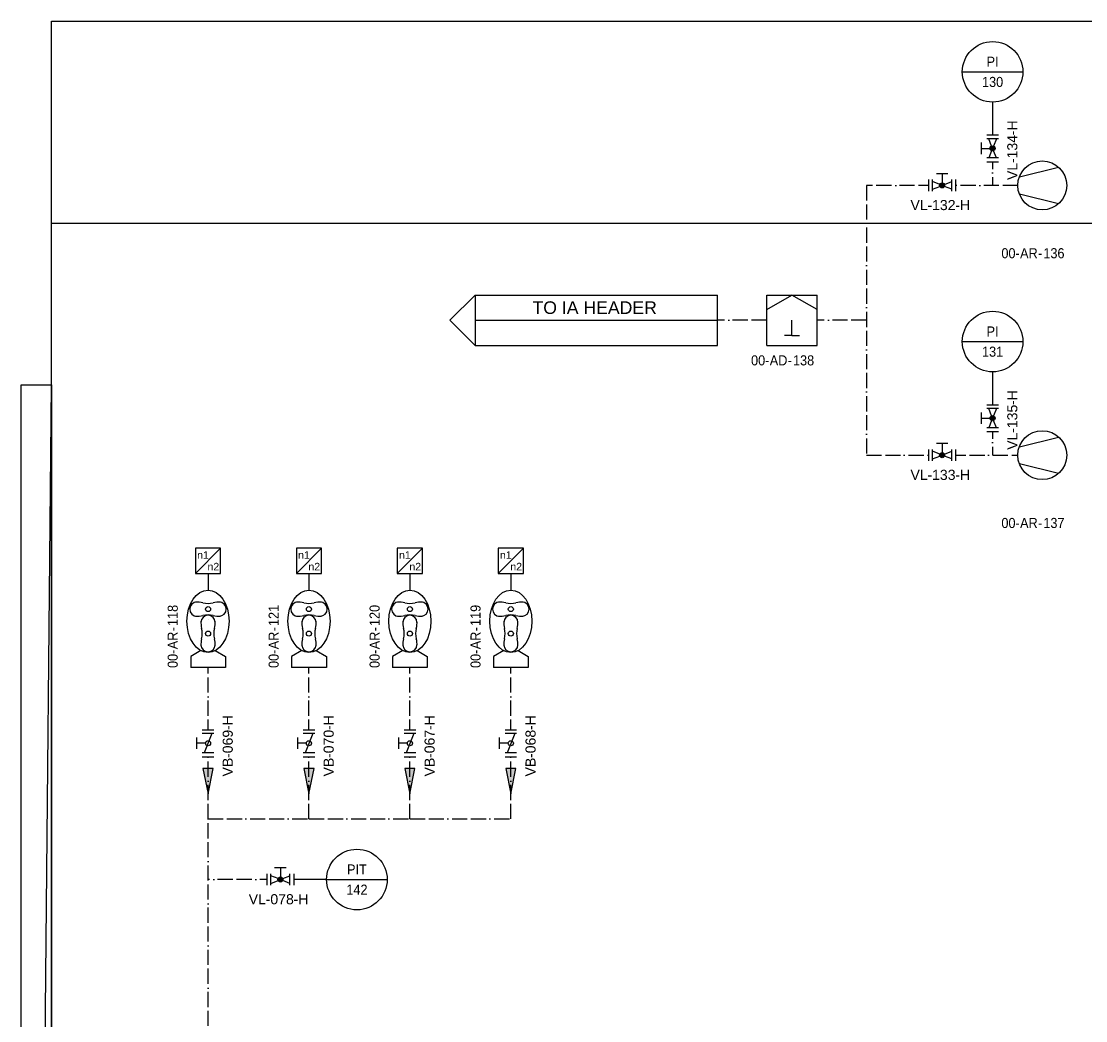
# Model space of a CAD drawing. Header units: millimetres. Extents: x 0 to 679, y 0 to 756.
# Drawn here: x 0 to 210.9, y 558 to 756 of the extents above; entities that cross this region are included whole.
import ezdxf
from ezdxf.enums import TextEntityAlignment as Align

# ---------------------------------------------------------------- set-up
doc = ezdxf.new("R2010")
doc.units = ezdxf.units.MM
doc.linetypes.add('ACAD_ISO11W100', pattern=[33, 12, -3, 12, -3, 0, -3])
doc.linetypes.add('RefPIDInstrumentAirUnits$0$ACAD_ISO11W100', pattern=[33, 12, -3, 12, -3, 0, -3])
doc.layers.get('DEFPOINTS').update_dxf_attribs({"color": 10})
for name, color, linetype in [('air', 80, 'ACAD_ISO11W100'), ('equipment', 5, 'Continuous'), ('instrumentation', 4, 'Continuous'), ('RefPIDInstrumentAirUnits$0$air', 80, 'RefPIDInstrumentAirUnits$0$ACAD_ISO11W100'), ('RefPIDInstrumentAirUnits$0$Text', 7, 'Continuous'), ('RefPIDInstrumentAirUnits$0$valve', 7, 'Continuous'), ('valve', 7, 'Continuous')]:
    doc.layers.add(name, color=color, linetype=linetype)
doc.styles.add('InstrumentAir_AirDryer$0$Organica', font='arial.ttf')
doc.styles.add('InstrumentAir_InstrumentAirCompressor$0$Organica', font='arial.ttf')
doc.styles.add('InstrumentAir_InstrumentAirCompressor_SB$0$Organica', font='arial.ttf')
doc.styles.add('Organica', font='arial.ttf')
doc.styles.add('PDBlowerVFDdrive_BlowerFCR_L$0$Organica', font='arial.ttf')
doc.styles.add('RefPIDInstrumentAirUnits$0$Organica', font='arial.ttf')

# ---------------------------------------------------------------- blocks, each defined once
blk = doc.blocks.new('*U3')
at = {"layer": 'DEFPOINTS'}
blk.add_line((0, -306), (6, 306), dxfattribs=at)
at = {"layer": 'DEFPOINTS', "flags": 128}
blk.add_lwpolyline([(0, 306), (6, 306), (6, -306), (0, -306)], close=True, dxfattribs=at)
blk = doc.blocks.new('*U56')
at = {"layer": 'DEFPOINTS', "flags": 128}
blk.add_lwpolyline([(0, 378), (450, 378), (450, -378), (0, -378)], close=True, dxfattribs=at)
blk = doc.blocks.new('*U51')
at = {"color": 4}
for q in [(-12.5, 17), (6, 17)]:
    blk.add_line((-6, 17), q, dxfattribs=at)
blk.add_circle((0, 17), 6, dxfattribs=at)
at = {"style": 'Organica', "width": 0.9}
for tag, flags, p in [('EQUIP_TYPE', 9, (31.18, 65.35)), ('AREA_CODE', 9, (31.18, 62.35)), ('NOTE', 9, (31.18, 59.35)), ('NOTE_CHINESE', 9, (31.18, 56.35)), ('MODEL', 9, (31.18, 53.35)), ('MANUFACTURE', 9, (31.18, 50.35)), ('SPECIFICATION', 9, (31.18, 47.35)), ('DI', 9, (31.18, 44.35)), ('DO', 9, (31.18, 41.35)), ('AI', 9, (31.18, 38.35)), ('AO', 9, (31.18, 35.35)), ('PB', 9, (31.18, 32.35)), ('PO', 9, (31.18, 29.35)), ('TAG_ID', 8, (0, 19)), ('TAG', 8, (0, 15))]:
    blk.add_attdef(tag, text='', height=2, dxfattribs=dict(at, flags=flags)).set_placement(p, align=Align.MIDDLE_CENTER)
blk = doc.blocks.new('*U9')
blk.add_line((1.14, 2.29), (-1.14, 2.29))
at = {"char_height": 2, "width": 5.3402, "style": 'Organica'}
for s, insert, attachment_point in [('-', (-1.98, -3.9), 6), ('-H', (2.6, -3.9), 4)]:
    blk.add_mtext(s, dxfattribs=dict(at, insert=insert, attachment_point=attachment_point))
at = {"style": 'Organica'}
for tag, flags, p in [('EQUIP_TYPE', 1, (-8.63, 62.54)), ('NOTE', 1, (-8.63, 59.54)), ('NOTE_CHINESE', 1, (-8.63, 56.54)), ('AREA_CODE', 1, (-8.63, 53.54)), ('DI', 1, (-8.63, 50.54)), ('DO', 1, (-8.63, 47.54)), ('AI', 1, (-8.63, 44.54)), ('AO', 1, (-8.63, 41.54)), ('PB', 1, (-8.63, 38.54)), ('PO', 1, (-8.63, 35.54)), ('SP_ACTUATED', 1, (-8.63, 32.54)), ('SIZE', 1, (-8.63, 23.54)), ('MATERIAL', 1, (-8.63, 19.54)), ('PRESSURE', 1, (-8.63, 15.54)), ('TAG', 8, (0.33, -3.9))]:
    blk.add_attdef(tag, text='', height=2, dxfattribs=dict(at, flags=flags)).set_placement(p, align=Align.MIDDLE_CENTER)
blk.add_attdef('TAG_ID', text='', height=2, dxfattribs=at).set_placement((-2.86, -3.9), align=Align.MIDDLE_RIGHT)
blk.add_wipeout([(-2.67, 1.14), (2.67, 1.14), (2.67, -1.14), (-2.67, -1.14)])
for p, q in [((0, 0.5), (0, 2.29)), ((-2.67, 1.14), (-2.67, -1.14)), ((-1.9, -1.14), (-1.9, 1.14)), ((1.9, -0.76), (-1.9, 0.76)), ((1.9, -1.14), (1.9, 1.14)), ((2.67, 1.14), (2.67, -1.14))]:
    blk.add_line(p, q)
blk.add_circle((0, 0), 0.5)
blk = doc.blocks.new('*U10')
blk.add_line((1.14, 2.29), (-1.14, 2.29))
at = {"char_height": 2, "width": 5.3402, "style": 'Organica'}
for s, insert, attachment_point in [('-', (-1.98, -3.9), 6), ('-H', (2.6, -3.9), 4)]:
    blk.add_mtext(s, dxfattribs=dict(at, insert=insert, attachment_point=attachment_point))
at = {"style": 'Organica'}
for tag, flags, p in [('EQUIP_TYPE', 1, (-8.63, 62.54)), ('NOTE', 1, (-8.63, 59.54)), ('NOTE_CHINESE', 1, (-8.63, 56.54)), ('AREA_CODE', 1, (-8.63, 53.54)), ('DI', 1, (-8.63, 50.54)), ('DO', 1, (-8.63, 47.54)), ('AI', 1, (-8.63, 44.54)), ('AO', 1, (-8.63, 41.54)), ('PB', 1, (-8.63, 38.54)), ('PO', 1, (-8.63, 35.54)), ('SP_ACTUATED', 1, (-8.63, 32.54)), ('SIZE', 1, (-8.63, 23.54)), ('MATERIAL', 1, (-8.63, 19.54)), ('PRESSURE', 1, (-8.63, 15.54)), ('TAG', 8, (0.33, -3.9))]:
    blk.add_attdef(tag, text='', height=2, dxfattribs=dict(at, flags=flags)).set_placement(p, align=Align.MIDDLE_CENTER)
blk.add_attdef('TAG_ID', text='', height=2, dxfattribs=at).set_placement((-2.86, -3.9), align=Align.MIDDLE_RIGHT)
blk.add_wipeout([(-2.67, 1.14), (2.67, 1.14), (2.67, -1.14), (-2.67, -1.14)])
blk.add_hatch(color=256).paths.add_polyline_path([(-0.5, 0, 1), (0.5, 0, 1)])
for p, q in [((0, 2.29), (0, 0)), ((-2.67, 1.14), (-2.67, -1.14)), ((-1.9, -1.14), (-1.9, 1.14)), ((-0.46, 0.19), (-1.9, 0.76)), ((0.46, 0.19), (1.9, 0.76)), ((1.9, -1.14), (1.9, 1.14)), ((2.67, 1.14), (2.67, -1.14)), ((-1.9, -0.76), (-0.46, -0.19)), ((1.9, -0.76), (0.46, -0.19))]:
    blk.add_line(p, q)
blk.add_circle((0, 0), 0.5)
blk = doc.blocks.new('*U37')
at = {"color": 4}
for p, q in [((-6, 17), (6, 17)), ((0, 11), (0, 4.5))]:
    blk.add_line(p, q, dxfattribs=at)
blk.add_circle((0, 17), 6, dxfattribs=at)
at = {"style": 'RefPIDInstrumentAirUnits$0$Organica', "width": 0.9}
for tag, flags, p in [('SP_FLUID', 9, (31.18, 71.35)), ('SP_FLOW', 9, (31.18, 68.35)), ('EQUIP_TYPE', 9, (31.18, 65.35)), ('AREA_CODE', 9, (31.18, 62.35)), ('NOTE', 9, (31.18, 59.35)), ('NOTE_CHINESE', 9, (31.18, 56.35)), ('MODEL', 9, (31.18, 53.35)), ('MANUFACTURE', 9, (31.18, 50.35)), ('SPECIFICATION', 9, (31.18, 47.35)), ('DI', 9, (31.18, 44.35)), ('DO', 9, (31.18, 41.35)), ('AI', 9, (31.18, 38.35)), ('AO', 9, (31.18, 35.35)), ('PB', 9, (31.18, 32.35)), ('PO', 9, (31.18, 29.35)), ('TAG_ID', 8, (0, 19)), ('TAG', 8, (0, 15))]:
    blk.add_attdef(tag, text='', height=2, dxfattribs=dict(at, flags=flags)).set_placement(p, align=Align.MIDDLE_CENTER)
blk = doc.blocks.new('*U39')
blk.add_line((1.14, 2.29), (-1.14, 2.29))
at = {"char_height": 2, "width": 5.3402, "style": 'RefPIDInstrumentAirUnits$0$Organica'}
for s, insert, attachment_point in [('-', (-1.98, -3.9), 6), ('-H', (2.6, -3.9), 4)]:
    blk.add_mtext(s, dxfattribs=dict(at, insert=insert, attachment_point=attachment_point))
at = {"style": 'RefPIDInstrumentAirUnits$0$Organica'}
for tag, flags, p in [('EQUIP_TYPE', 1, (-8.63, 62.54)), ('NOTE', 1, (-8.63, 59.54)), ('NOTE_CHINESE', 1, (-8.63, 56.54)), ('AREA_CODE', 1, (-8.63, 53.54)), ('DI', 1, (-8.63, 50.54)), ('DO', 1, (-8.63, 47.54)), ('AI', 1, (-8.63, 44.54)), ('AO', 1, (-8.63, 41.54)), ('PB', 1, (-8.63, 38.54)), ('PO', 1, (-8.63, 35.54)), ('SP_ACTUATED', 1, (-8.63, 32.54)), ('SIZE', 1, (-8.63, 23.54)), ('MATERIAL', 1, (-8.63, 19.54)), ('PRESSURE', 1, (-8.63, 15.54)), ('TAG', 8, (0.33, -3.9))]:
    blk.add_attdef(tag, text='', height=2, dxfattribs=dict(at, flags=flags)).set_placement(p, align=Align.MIDDLE_CENTER)
blk.add_attdef('TAG_ID', text='', height=2, dxfattribs=at).set_placement((-2.86, -3.9), align=Align.MIDDLE_RIGHT)
blk.add_wipeout([(-2.67, 1.14), (2.67, 1.14), (2.67, -1.14), (-2.67, -1.14)]).dxf.layer = 'RefPIDInstrumentAirUnits$0$valve'
blk.add_hatch(color=256).paths.add_polyline_path([(-0.5, 0, 1), (0.5, 0, 1)])
for p, q in [((0, 2.29), (0, 0)), ((-2.67, 1.14), (-2.67, -1.14)), ((-1.9, -1.14), (-1.9, 1.14)), ((-0.46, 0.19), (-1.9, 0.76)), ((0.46, 0.19), (1.9, 0.76)), ((1.9, -1.14), (1.9, 1.14)), ((2.67, 1.14), (2.67, -1.14)), ((-1.9, -0.76), (-0.46, -0.19)), ((1.9, -0.76), (0.46, -0.19))]:
    blk.add_line(p, q)
blk.add_circle((0, 0), 0.5)
blk = doc.blocks.new('RefPIDInstrumentAirUnits$0$instrumentairheaderarrow')
at = {"lineweight": 25, "ltscale": 0.25}
for p, q in [((5, 5), (0, 0)), ((5, 5), (53, 5)), ((5, 5), (5, -5)), ((53, -5), (53, 5)), ((5, -5), (0, 0)), ((5, 0), (53, 0)), ((5, -5), (53, -5))]:
    blk.add_line(p, q, dxfattribs=at)
at = {"layer": 'RefPIDInstrumentAirUnits$0$Text', "style": 'RefPIDInstrumentAirUnits$0$Organica'}
blk.add_attdef('NAME1_001', (18.06, 1.27), '', height=2.5, dxfattribs=at)
blk = doc.blocks.new('*U24')
for p, q in [((2.5, 23.64), (-2.5, 23.64)), ((-2.5, 23.64), (-2.5, 18.64)), ((-2.5, 18.64), (2.5, 23.64)), ((2.5, 18.64), (2.5, 23.64)), ((-2.5, 18.64), (2.5, 18.64)), ((0, 18.64), (0, 15.33)), ((0, 9.49), (0, 9.49)), ((-1.42, 3.35), (-3.44, 2.15)), ((-3.44, 2.15), (-3.44, 0)), ((1.42, 3.35), (3.44, 2.15)), ((3.44, 2.15), (3.44, 0)), ((3.44, 0), (-3.44, 0))]:
    blk.add_line(p, q)
for points in [[(-2.22, 12.96, 1), (-2.22, 10.15)], [(-1.4, 4.5, 1), (1.4, 4.5)]]:
    blk.add_lwpolyline(points, format="xyb")
for centre in [(0, 11.56), (0, 6.72)]:
    blk.add_circle(centre, 0.5)
for centre, radius, start, end in [((-2.12, 8.6), 4.36, 75.2809, 94.4863), ((0, 16.69), 4, 255.2809, 284.7191), ((2.12, 8.6), 4.36, 85.5137, 104.7191), ((2.22, 11.56), 1.4, 270, 90), ((-2.12, 14.51), 4.36, 265.5137, 284.7191), ((2.95, 8.84), 4.36, 175.5137, 194.7191), ((0, 8.94), 1.4, 0, 180), ((0, 6.43), 4, 75.2809, 104.7191), ((2.12, 14.51), 4.36, 255.2809, 274.4863), ((-2.95, 8.84), 4.36, 345.2809, 4.4863), ((-5.13, 6.72), 4, 345.2809, 14.7191), ((5.13, 6.72), 4, 165.2809, 194.7191), ((2.95, 4.6), 4.36, 165.2809, 184.4863), ((-2.95, 4.6), 4.36, 355.5137, 14.7191)]:
    blk.add_arc(centre, radius, start, end)
blk.add_ellipse((0, 9.16), major_axis=(0, -6.18), ratio=0.674562)
at = {"style": 'PDBlowerVFDdrive_BlowerFCR_L$0$Organica'}
for s, p in [('n1', (-2.16, 21.53)), ('n2', (-0.11, 19.23))]:
    blk.add_text(s, height=1.5, dxfattribs=at).set_placement(p)
at = {"char_height": 2, "width": 5.3402, "attachment_point": 6, "rotation": 90, "line_spacing_factor": 0.9, "style": 'PDBlowerVFDdrive_BlowerFCR_L$0$Organica'}
for insert in [(-7, 8), (-7, 3.5)]:
    blk.add_mtext('{\\W0.9;-}', dxfattribs=dict(at, insert=insert))
at = {"style": 'PDBlowerVFDdrive_BlowerFCR_L$0$Organica', "flags": 1}
for tag, p in [('BLOWER_TYPE', (20.86, 108.5)), ('NOTE', (20.86, 105.5)), ('NOTE_CHINESE', (20.86, 102.5)), ('MATERIAL_GEAR', (20.86, 99.39)), ('MATERIAL_HOUSING', (20.86, 96.39)), ('MATERIAL_SHAFT', (20.86, 93.39)), ('MATERIAL_ROTOR', (20.86, 90.39)), ('INSTALLED_POWER', (20.86, 87.39)), ('CONSUMED_POWER', (20.86, 84.19)), ('MODEL', (20.86, 81.08)), ('MANUFACTURE', (20.86, 77.97)), ('UNIT_CAPACITY', (20.78, 74.8)), ('SP_CAPACITY', (20.78, 71.8)), ('FC-MAN', (0.14, 69.9)), ('UNIT_PRESSURE', (20.78, 68.7)), ('FC-MOD', (0.14, 66.8)), ('SP_PRESSURE', (20.78, 65.7)), ('STB_DTY', (21.54, 62.34)), ('RUNNINGHOURS', (21.54, 59.34)), ('DI', (21.54, 56.34)), ('DO', (21.54, 53.34)), ('AI', (21.54, 50.34)), ('AO', (21.54, 47.34)), ('PB', (21.54, 44.34)), ('PO', (21.54, 41.34)), ('PROCESSUNITAREA', (21.54, 38.77))]:
    blk.add_attdef(tag, text='', height=2, dxfattribs=at).set_placement(p, align=Align.MIDDLE_CENTER)
at = {"style": 'PDBlowerVFDdrive_BlowerFCR_L$0$Organica', "width": 0.9, "flags": 8}
blk.add_attdef('TAG', text='', height=2, rotation=90, dxfattribs=at).set_placement((-7, 10.31), align=Align.MIDDLE_CENTER)
at = {"style": 'PDBlowerVFDdrive_BlowerFCR_L$0$Organica', "width": 0.9}
for tag, p in [('TAG_ID', (-7, 7.1)), ('AREA_CODE', (-7, 2.7))]:
    blk.add_attdef(tag, text='', height=2, rotation=90, dxfattribs=at).set_placement(p, align=Align.MIDDLE_RIGHT)
blk = doc.blocks.new('*U66')
for p, q in [((2.5, 23.64), (-2.5, 23.64)), ((-2.5, 23.64), (-2.5, 18.64)), ((-2.5, 18.64), (2.5, 23.64)), ((2.5, 18.64), (2.5, 23.64)), ((-2.5, 18.64), (2.5, 18.64)), ((0, 18.64), (0, 15.33)), ((0, 9.49), (0, 9.49)), ((-1.42, 3.35), (-3.44, 2.15)), ((-3.44, 2.15), (-3.44, 0)), ((1.42, 3.35), (3.44, 2.15)), ((3.44, 2.15), (3.44, 0)), ((3.44, 0), (-3.44, 0))]:
    blk.add_line(p, q)
for points in [[(-2.22, 12.96, 1), (-2.22, 10.15)], [(-1.4, 4.5, 1), (1.4, 4.5)]]:
    blk.add_lwpolyline(points, format="xyb")
for centre in [(0, 11.56), (0, 6.72)]:
    blk.add_circle(centre, 0.5)
for centre, radius, start, end in [((-2.12, 8.6), 4.36, 75.2809, 94.4863), ((0, 16.69), 4, 255.2809, 284.7191), ((2.12, 8.6), 4.36, 85.5137, 104.7191), ((2.22, 11.56), 1.4, 270, 90), ((-2.12, 14.51), 4.36, 265.5137, 284.7191), ((2.95, 8.84), 4.36, 175.5137, 194.7191), ((0, 8.94), 1.4, 0, 180), ((0, 6.43), 4, 75.2809, 104.7191), ((2.12, 14.51), 4.36, 255.2809, 274.4863), ((-2.95, 8.84), 4.36, 345.2809, 4.4863), ((-5.13, 6.72), 4, 345.2809, 14.7191), ((5.13, 6.72), 4, 165.2809, 194.7191), ((2.95, 4.6), 4.36, 165.2809, 184.4863), ((-2.95, 4.6), 4.36, 355.5137, 14.7191)]:
    blk.add_arc(centre, radius, start, end)
blk.add_ellipse((0, 9.16), major_axis=(0, -6.18), ratio=0.674562)
at = {"style": 'PDBlowerVFDdrive_BlowerFCR_L$0$Organica'}
for s, p in [('n1', (-2.16, 21.53)), ('n2', (-0.11, 19.23))]:
    blk.add_text(s, height=1.5, dxfattribs=at).set_placement(p)
at = {"char_height": 2, "width": 5.3402, "attachment_point": 6, "rotation": 90, "line_spacing_factor": 0.9, "style": 'PDBlowerVFDdrive_BlowerFCR_L$0$Organica'}
for insert in [(-7, 8), (-7, 3.5)]:
    blk.add_mtext('{\\W0.9;-}', dxfattribs=dict(at, insert=insert))
at = {"style": 'PDBlowerVFDdrive_BlowerFCR_L$0$Organica', "flags": 1}
for tag, p in [('BLOWER_TYPE', (20.86, 108.5)), ('NOTE', (20.86, 105.5)), ('NOTE_CHINESE', (20.86, 102.5)), ('MATERIAL_GEAR', (20.86, 99.39)), ('MATERIAL_HOUSING', (20.86, 96.39)), ('MATERIAL_SHAFT', (20.86, 93.39)), ('MATERIAL_ROTOR', (20.86, 90.39)), ('INSTALLED_POWER', (20.86, 87.39)), ('CONSUMED_POWER', (20.86, 84.19)), ('MODEL', (20.86, 81.08)), ('MANUFACTURE', (20.86, 77.97)), ('UNIT_CAPACITY', (20.78, 74.8)), ('SP_CAPACITY', (20.78, 71.8)), ('FC-MAN', (0.14, 69.9)), ('UNIT_PRESSURE', (20.78, 68.7)), ('FC-MOD', (0.14, 66.8)), ('SP_PRESSURE', (20.78, 65.7)), ('STB_DTY', (21.54, 62.34)), ('RUNNINGHOURS', (21.54, 59.34)), ('DI', (21.54, 56.34)), ('DO', (21.54, 53.34)), ('AI', (21.54, 50.34)), ('AO', (21.54, 47.34)), ('PB', (21.54, 44.34)), ('PO', (21.54, 41.34)), ('PROCESSUNITAREA', (21.54, 38.77))]:
    blk.add_attdef(tag, text='', height=2, dxfattribs=at).set_placement(p, align=Align.MIDDLE_CENTER)
at = {"style": 'PDBlowerVFDdrive_BlowerFCR_L$0$Organica', "width": 0.9, "flags": 8}
blk.add_attdef('TAG', text='', height=2, rotation=90, dxfattribs=at).set_placement((-7, 10.31), align=Align.MIDDLE_CENTER)
at = {"style": 'PDBlowerVFDdrive_BlowerFCR_L$0$Organica', "width": 0.9}
for tag, p in [('TAG_ID', (-7, 7.1)), ('AREA_CODE', (-7, 2.7))]:
    blk.add_attdef(tag, text='', height=2, rotation=90, dxfattribs=at).set_placement(p, align=Align.MIDDLE_RIGHT)
blk = doc.blocks.new('*U42')
for p, q in [((-4.54, 12.16), (3.25, 14.08)), ((-4.54, 8.82), (3.25, 6.91))]:
    blk.add_line(p, q)
blk.add_circle((0, 10.49), 4.84)
at = {"char_height": 2, "width": 5.3402, "attachment_point": 6, "line_spacing_factor": 0.9, "style": 'InstrumentAir_InstrumentAirCompressor$0$Organica'}
for insert in [(-4.5, -2.94), (0, -2.94)]:
    blk.add_mtext('{\\W0.9;-}', dxfattribs=dict(at, insert=insert))
at = {"style": 'InstrumentAir_InstrumentAirCompressor$0$Organica', "flags": 1}
for tag, p in [('BLOWER_TYPE', (20.86, 108.5)), ('NOTE', (20.86, 105.5)), ('NOTE_CHINESE', (20.86, 102.5)), ('MATERIAL_GEAR', (20.86, 99.39)), ('MATERIAL_HOUSING', (20.86, 96.39)), ('MATERIAL_SHAFT', (20.86, 93.39)), ('MATERIAL_ROTOR', (20.86, 90.39)), ('INSTALLED_POWER', (20.86, 87.39)), ('CONSUMED_POWER', (20.86, 84.19)), ('MODEL', (20.86, 81.08)), ('MANUFACTURE', (20.86, 77.97)), ('UNIT_CAPACITY', (20.78, 74.8)), ('SP_CAPACITY', (20.78, 71.8)), ('UNIT_PRESSURE', (20.78, 68.7)), ('SP_PRESSURE', (20.78, 65.7)), ('STB_DTY', (21.54, 62.34)), ('RUNNINGHOURS', (21.54, 59.34)), ('DI', (21.54, 56.34)), ('DO', (21.54, 53.34)), ('PO', (21.54, 41.34)), ('PROCESSUNITAREA', (21.54, 38.77))]:
    blk.add_attdef(tag, text='', height=2, dxfattribs=at).set_placement(p, align=Align.MIDDLE_CENTER)
at = {"style": 'InstrumentAir_InstrumentAirCompressor$0$Organica', "width": 0.9}
for tag, p in [('AREA_CODE', (-5.3, -2.94)), ('TAG_ID', (-0.9, -2.94))]:
    blk.add_attdef(tag, text='', height=2, dxfattribs=at).set_placement(p, align=Align.MIDDLE_RIGHT)
at = {"style": 'InstrumentAir_InstrumentAirCompressor$0$Organica', "width": 0.9, "flags": 8}
blk.add_attdef('TAG', text='', height=2, dxfattribs=at).set_placement((2.31, -2.94), align=Align.MIDDLE_CENTER)
blk = doc.blocks.new('*U44')
for p, q in [((-4.54, 12.16), (3.25, 14.08)), ((-4.54, 8.82), (3.25, 6.91))]:
    blk.add_line(p, q)
blk.add_circle((0, 10.49), 4.84)
at = {"char_height": 2, "width": 5.3402, "attachment_point": 6, "line_spacing_factor": 0.9, "style": 'InstrumentAir_InstrumentAirCompressor_SB$0$Organica'}
for insert in [(-4.5, -2.94), (0, -2.94)]:
    blk.add_mtext('{\\W0.9;-}', dxfattribs=dict(at, insert=insert))
at = {"style": 'InstrumentAir_InstrumentAirCompressor_SB$0$Organica', "flags": 1}
for tag, p in [('BLOWER_TYPE', (20.86, 108.5)), ('NOTE', (20.86, 105.5)), ('NOTE_CHINESE', (20.86, 102.5)), ('MATERIAL_GEAR', (20.86, 99.39)), ('MATERIAL_HOUSING', (20.86, 96.39)), ('MATERIAL_SHAFT', (20.86, 93.39)), ('MATERIAL_ROTOR', (20.86, 90.39)), ('INSTALLED_POWER', (20.86, 87.39)), ('CONSUMED_POWER', (20.86, 84.19)), ('MODEL', (20.86, 81.08)), ('MANUFACTURE', (20.86, 77.97)), ('UNIT_CAPACITY', (20.78, 74.8)), ('SP_CAPACITY', (20.78, 71.8)), ('UNIT_PRESSURE', (20.78, 68.7)), ('SP_PRESSURE', (20.78, 65.7)), ('STB_DTY', (21.54, 62.34)), ('RUNNINGHOURS', (21.54, 59.34)), ('DI', (21.54, 56.34)), ('DO', (21.54, 53.34)), ('PO', (21.54, 41.34)), ('PROCESSUNITAREA', (21.54, 38.77))]:
    blk.add_attdef(tag, text='', height=2, dxfattribs=at).set_placement(p, align=Align.MIDDLE_CENTER)
at = {"style": 'InstrumentAir_InstrumentAirCompressor_SB$0$Organica', "width": 0.9}
for tag, p in [('AREA_CODE', (-5.3, -2.94)), ('TAG_ID', (-0.9, -2.94))]:
    blk.add_attdef(tag, text='', height=2, dxfattribs=at).set_placement(p, align=Align.MIDDLE_RIGHT)
at = {"style": 'InstrumentAir_InstrumentAirCompressor_SB$0$Organica', "width": 0.9, "flags": 8}
blk.add_attdef('TAG', text='', height=2, dxfattribs=at).set_placement((2.31, -2.94), align=Align.MIDDLE_CENTER)
blk = doc.blocks.new('*U46')
for p, q in [((-5, 0), (-5, 10)), ((-5, 10), (5, 10)), ((-5, 7.13), (0, 10)), ((5, 7.13), (0, 10)), ((5, 0), (5, 10)), ((0, 2), (0, 5)), ((-5, 0), (5, 0)), ((0, 2), (-1.5, 2)), ((0, 2), (1.5, 2))]:
    blk.add_line(p, q)
at = {"char_height": 2, "width": 5.3402, "attachment_point": 6, "line_spacing_factor": 0.9, "style": 'InstrumentAir_AirDryer$0$Organica'}
for insert in [(-4.5, -2.94), (0, -2.94)]:
    blk.add_mtext('{\\W0.9;-}', dxfattribs=dict(at, insert=insert))
at = {"style": 'InstrumentAir_AirDryer$0$Organica', "flags": 1}
for tag, p in [('BLOWER_TYPE', (20.86, 108.5)), ('NOTE', (20.86, 105.5)), ('NOTE_CHINESE', (20.86, 102.5)), ('MATERIAL_GEAR', (20.86, 99.39)), ('MATERIAL_HOUSING', (20.86, 96.39)), ('MATERIAL_SHAFT', (20.86, 93.39)), ('MATERIAL_ROTOR', (20.86, 90.39)), ('INSTALLED_POWER', (20.86, 87.39)), ('CONSUMED_POWER', (20.86, 84.19)), ('MODEL', (20.86, 81.08)), ('MANUFACTURE', (20.86, 77.97)), ('UNIT_CAPACITY', (20.78, 74.8)), ('SP_CAPACITY', (20.78, 71.8)), ('UNIT_PRESSURE', (20.78, 68.7)), ('SP_PRESSURE', (20.78, 65.7)), ('STB_DTY', (21.54, 62.34)), ('RUNNINGHOURS', (21.54, 59.34)), ('DI', (21.54, 56.34)), ('DO', (21.54, 53.34)), ('PO', (21.54, 41.34)), ('PROCESSUNITAREA', (21.54, 38.77))]:
    blk.add_attdef(tag, text='', height=2, dxfattribs=at).set_placement(p, align=Align.MIDDLE_CENTER)
at = {"style": 'InstrumentAir_AirDryer$0$Organica', "width": 0.9}
for tag, p in [('AREA_CODE', (-5.3, -2.94)), ('TAG_ID', (-0.9, -2.94))]:
    blk.add_attdef(tag, text='', height=2, dxfattribs=at).set_placement(p, align=Align.MIDDLE_RIGHT)
at = {"style": 'InstrumentAir_AirDryer$0$Organica', "width": 0.9, "flags": 8}
blk.add_attdef('TAG', text='', height=2, dxfattribs=at).set_placement((2.31, -2.94), align=Align.MIDDLE_CENTER)

msp = doc.modelspace()

# ---------------------------------------------------------------- linework, layer by layer
for points in [[(36, 608), (37, 603)], [(38, 608), (36, 608)], [(37, 603), (38, 608)], [(56, 608), (57, 603)], [(58, 608), (56, 608)], [(57, 603), (58, 608)], [(76, 608), (77, 603)], [(78, 608), (76, 608)], [(77, 603), (78, 608)], [(96, 608), (97, 603)], [(98, 608), (96, 608)], [(97, 603), (98, 608)]]:
    msp.add_lwpolyline(points)
at = {"layer": 'air', "lineweight": 25, "ltscale": 0.25}
for p, q in [((37, 598), (37, 628)), ((57, 598), (57, 628)), ((77, 598), (77, 628)), ((97, 598), (97, 628))]:
    msp.add_line(p, q, dxfattribs=at)
at = {"layer": 'air', "lineweight": 25, "ltscale": 0.25, "flags": 128}
for points in [[(37, 598), (57, 598)], [(37, 557), (37, 598)], [(57, 598), (77, 598)], [(77, 598), (97, 598)], [(54, 586), (37, 586)]]:
    msp.add_lwpolyline(points, dxfattribs=at)
at = {"layer": 'DEFPOINTS', "flags": 128}
msp.add_lwpolyline([(6, 716), (456, 716), (456, 40), (6, 40)], dxfattribs=at)
at = {"layer": 'RefPIDInstrumentAirUnits$0$air', "ltscale": 0.25}
for p, q in [((197.45, 723.49), (167.45, 723.49)), ((167.45, 723.49), (167.45, 670.06)), ((147.69, 696.78), (137.93, 696.78)), ((167.45, 696.78), (157.69, 696.78)), ((167.45, 670.06), (197.45, 670.06))]:
    msp.add_line(p, q, dxfattribs=at)
at = {"layer": 'RefPIDInstrumentAirUnits$0$air', "ltscale": 0.25, "flags": 128}
for points in [[(192.45, 733.49), (192.45, 723.49)], [(192.45, 680.06), (192.45, 670.06)]]:
    msp.add_lwpolyline(points, dxfattribs=at)

# ---------------------------------------------------------------- block references
ref = msp.add_blockref('RefPIDInstrumentAirUnits$0$instrumentairheaderarrow', (84.93, 696.78))
ref.add_attrib('NAME1', 'TO IA HEADER', dxfattribs={"layer": 'RefPIDInstrumentAirUnits$0$Text', "height": 2.5, "style": 'RefPIDInstrumentAirUnits$0$Organica'}).set_placement((125.93, 699.28), align=Align.MIDDLE_RIGHT)
at = {"layer": 'DEFPOINTS'}
for name, p in [('*U56', (6, 378)), ('*U3', (0, 378))]:
    msp.add_blockref(name, p, dxfattribs=at)
at = {"layer": 'equipment'}
ref = msp.add_blockref('*U46', (152.69, 691.78), dxfattribs=at)
ref.add_attrib('TAG', '138', dxfattribs={"layer": '0', "height": 2, "style": 'InstrumentAir_AirDryer$0$Organica', "width": 0.9}).set_placement((155, 688.84), align=Align.MIDDLE_CENTER)
ref.add_attrib('AREA_CODE', '00', dxfattribs={"layer": '0', "height": 2, "style": 'InstrumentAir_AirDryer$0$Organica', "width": 0.9}).set_placement((147.39, 688.84), align=Align.MIDDLE_RIGHT)
ref.add_attrib('TAG_ID', 'AD', dxfattribs={"layer": '0', "height": 2, "style": 'InstrumentAir_AirDryer$0$Organica', "width": 0.9}).set_placement((151.79, 688.84), align=Align.MIDDLE_RIGHT)
ref = msp.add_blockref('*U66', (37, 628), dxfattribs=at)
ref.add_attrib('TAG', '118', dxfattribs={"layer": '0', "height": 2, "rotation": 90, "style": 'PDBlowerVFDdrive_BlowerFCR_L$0$Organica', "width": 0.9}).set_placement((30, 638.31), align=Align.MIDDLE_CENTER)
ref.add_attrib('AREA_CODE', '00', dxfattribs={"layer": '0', "height": 2, "rotation": 90, "style": 'PDBlowerVFDdrive_BlowerFCR_L$0$Organica', "width": 0.9}).set_placement((30, 630.7), align=Align.MIDDLE_RIGHT)
ref.add_attrib('TAG_ID', 'AR', dxfattribs={"layer": '0', "height": 2, "rotation": 90, "style": 'PDBlowerVFDdrive_BlowerFCR_L$0$Organica', "width": 0.9}).set_placement((30, 635.1), align=Align.MIDDLE_RIGHT)
ref = msp.add_blockref('*U24', (57, 628), dxfattribs=at)
ref.add_attrib('TAG', '121', dxfattribs={"layer": '0', "height": 2, "rotation": 90, "style": 'PDBlowerVFDdrive_BlowerFCR_L$0$Organica', "width": 0.9}).set_placement((50, 638.31), align=Align.MIDDLE_CENTER)
ref.add_attrib('AREA_CODE', '00', dxfattribs={"layer": '0', "height": 2, "rotation": 90, "style": 'PDBlowerVFDdrive_BlowerFCR_L$0$Organica', "width": 0.9}).set_placement((50, 630.7), align=Align.MIDDLE_RIGHT)
ref.add_attrib('TAG_ID', 'AR', dxfattribs={"layer": '0', "height": 2, "rotation": 90, "style": 'PDBlowerVFDdrive_BlowerFCR_L$0$Organica', "width": 0.9}).set_placement((50, 635.1), align=Align.MIDDLE_RIGHT)
ref = msp.add_blockref('*U24', (77, 628), dxfattribs=at)
ref.add_attrib('TAG', '120', dxfattribs={"layer": '0', "height": 2, "rotation": 90, "style": 'PDBlowerVFDdrive_BlowerFCR_L$0$Organica', "width": 0.9}).set_placement((70, 638.31), align=Align.MIDDLE_CENTER)
ref.add_attrib('AREA_CODE', '00', dxfattribs={"layer": '0', "height": 2, "rotation": 90, "style": 'PDBlowerVFDdrive_BlowerFCR_L$0$Organica', "width": 0.9}).set_placement((70, 630.7), align=Align.MIDDLE_RIGHT)
ref.add_attrib('TAG_ID', 'AR', dxfattribs={"layer": '0', "height": 2, "rotation": 90, "style": 'PDBlowerVFDdrive_BlowerFCR_L$0$Organica', "width": 0.9}).set_placement((70, 635.1), align=Align.MIDDLE_RIGHT)
ref = msp.add_blockref('*U24', (97, 628), dxfattribs=at)
ref.add_attrib('TAG', '119', dxfattribs={"layer": '0', "height": 2, "rotation": 90, "style": 'PDBlowerVFDdrive_BlowerFCR_L$0$Organica', "width": 0.9}).set_placement((90, 638.31), align=Align.MIDDLE_CENTER)
ref.add_attrib('AREA_CODE', '00', dxfattribs={"layer": '0', "height": 2, "rotation": 90, "style": 'PDBlowerVFDdrive_BlowerFCR_L$0$Organica', "width": 0.9}).set_placement((90, 630.7), align=Align.MIDDLE_RIGHT)
ref.add_attrib('TAG_ID', 'AR', dxfattribs={"layer": '0', "height": 2, "rotation": 90, "style": 'PDBlowerVFDdrive_BlowerFCR_L$0$Organica', "width": 0.9}).set_placement((90, 635.1), align=Align.MIDDLE_RIGHT)
at = {"layer": 'instrumentation'}
ref = msp.add_blockref('*U37', (192.45, 728.99), dxfattribs=at)
ref.add_attrib('TAG', '130', dxfattribs={"layer": '0', "height": 2, "style": 'RefPIDInstrumentAirUnits$0$Organica', "width": 0.9}).set_placement((192.45, 743.99), align=Align.MIDDLE_CENTER)
ref.add_attrib('TAG_ID', 'PI', dxfattribs={"layer": '0', "height": 2, "style": 'RefPIDInstrumentAirUnits$0$Organica', "width": 0.9}).set_placement((192.45, 747.99), align=Align.MIDDLE_CENTER)
ref = msp.add_blockref('*U37', (192.45, 675.56), dxfattribs=at)
ref.add_attrib('TAG', '131', dxfattribs={"layer": '0', "height": 2, "style": 'RefPIDInstrumentAirUnits$0$Organica', "width": 0.9}).set_placement((192.45, 690.56), align=Align.MIDDLE_CENTER)
ref.add_attrib('TAG_ID', 'PI', dxfattribs={"layer": '0', "height": 2, "style": 'RefPIDInstrumentAirUnits$0$Organica', "width": 0.9}).set_placement((192.45, 694.56), align=Align.MIDDLE_CENTER)
ref = msp.add_blockref('*U51', (66.5, 569), dxfattribs=at)
ref.add_attrib('TAG', '142', dxfattribs={"layer": '0', "height": 2, "style": 'Organica', "width": 0.9}).set_placement((66.5, 584), align=Align.MIDDLE_CENTER)
ref.add_attrib('TAG_ID', 'PIT', dxfattribs={"layer": '0', "height": 2, "style": 'Organica', "width": 0.9}).set_placement((66.5, 588), align=Align.MIDDLE_CENTER)

# ---------------------------------------------------------------- next in the draw order: block references
at = {"layer": 'valve'}
ref = msp.add_blockref('*U39', (192.45, 730.83), dxfattribs=dict(at, rotation=90))
ref.add_attrib('TAG', '134', dxfattribs={"layer": '0', "height": 2, "rotation": 90, "style": 'RefPIDInstrumentAirUnits$0$Organica'}).set_placement((196.35, 731.16), align=Align.MIDDLE_CENTER)
ref.add_attrib('TAG_ID', 'VL', dxfattribs={"layer": '0', "height": 2, "rotation": 90, "style": 'RefPIDInstrumentAirUnits$0$Organica'}).set_placement((196.35, 727.97), align=Align.MIDDLE_RIGHT)
ref = msp.add_blockref('*U39', (182.45, 723.49), dxfattribs=at)
ref.add_attrib('TAG', '132', dxfattribs={"layer": '0', "height": 2, "style": 'RefPIDInstrumentAirUnits$0$Organica'}).set_placement((182.78, 719.6), align=Align.MIDDLE_CENTER)
ref.add_attrib('TAG_ID', 'VL', dxfattribs={"layer": '0', "height": 2, "style": 'RefPIDInstrumentAirUnits$0$Organica'}).set_placement((179.59, 719.6), align=Align.MIDDLE_RIGHT)
ref = msp.add_blockref('*U39', (192.45, 677.39), dxfattribs=dict(at, rotation=90))
ref.add_attrib('TAG', '135', dxfattribs={"layer": '0', "height": 2, "rotation": 90, "style": 'RefPIDInstrumentAirUnits$0$Organica'}).set_placement((196.35, 677.73), align=Align.MIDDLE_CENTER)
ref.add_attrib('TAG_ID', 'VL', dxfattribs={"layer": '0', "height": 2, "rotation": 90, "style": 'RefPIDInstrumentAirUnits$0$Organica'}).set_placement((196.35, 674.53), align=Align.MIDDLE_RIGHT)
ref = msp.add_blockref('*U39', (182.45, 670.06), dxfattribs=at)
ref.add_attrib('TAG', '133', dxfattribs={"layer": '0', "height": 2, "style": 'RefPIDInstrumentAirUnits$0$Organica'}).set_placement((182.78, 666.16), align=Align.MIDDLE_CENTER)
ref.add_attrib('TAG_ID', 'VL', dxfattribs={"layer": '0', "height": 2, "style": 'RefPIDInstrumentAirUnits$0$Organica'}).set_placement((179.59, 666.16), align=Align.MIDDLE_RIGHT)
ref = msp.add_blockref('*U9', (37, 613), dxfattribs=dict(at, rotation=90))
ref.add_attrib('TAG', '069', dxfattribs={"layer": '0', "height": 2, "rotation": 90, "style": 'Organica'}).set_placement((40.9, 613.33), align=Align.MIDDLE_CENTER)
ref.add_attrib('TAG_ID', 'VB', dxfattribs={"layer": '0', "height": 2, "rotation": 90, "style": 'Organica'}).set_placement((40.9, 610.14), align=Align.MIDDLE_RIGHT)
ref = msp.add_blockref('*U9', (57, 613), dxfattribs=dict(at, rotation=90))
ref.add_attrib('TAG', '070', dxfattribs={"layer": '0', "height": 2, "rotation": 90, "style": 'Organica'}).set_placement((60.9, 613.33), align=Align.MIDDLE_CENTER)
ref.add_attrib('TAG_ID', 'VB', dxfattribs={"layer": '0', "height": 2, "rotation": 90, "style": 'Organica'}).set_placement((60.9, 610.14), align=Align.MIDDLE_RIGHT)
ref = msp.add_blockref('*U9', (77, 613), dxfattribs=dict(at, rotation=90))
ref.add_attrib('TAG', '067', dxfattribs={"layer": '0', "height": 2, "rotation": 90, "style": 'Organica'}).set_placement((80.9, 613.33), align=Align.MIDDLE_CENTER)
ref.add_attrib('TAG_ID', 'VB', dxfattribs={"layer": '0', "height": 2, "rotation": 90, "style": 'Organica'}).set_placement((80.9, 610.14), align=Align.MIDDLE_RIGHT)
ref = msp.add_blockref('*U9', (97, 613), dxfattribs=dict(at, rotation=90))
ref.add_attrib('TAG', '068', dxfattribs={"layer": '0', "height": 2, "rotation": 90, "style": 'Organica'}).set_placement((100.9, 613.33), align=Align.MIDDLE_CENTER)
ref.add_attrib('TAG_ID', 'VB', dxfattribs={"layer": '0', "height": 2, "rotation": 90, "style": 'Organica'}).set_placement((100.9, 610.14), align=Align.MIDDLE_RIGHT)
ref = msp.add_blockref('*U10', (51.33, 586), dxfattribs=at)
ref.add_attrib('TAG', '078', dxfattribs={"layer": '0', "height": 2, "style": 'Organica'}).set_placement((51.67, 582.1), align=Align.MIDDLE_CENTER)
ref.add_attrib('TAG_ID', 'VL', dxfattribs={"layer": '0', "height": 2, "style": 'Organica'}).set_placement((48.47, 582.1), align=Align.MIDDLE_RIGHT)

# ---------------------------------------------------------------- next in the draw order: hatches: boundary and pattern name
for points in [[(36, 608), (37, 603), (38, 608)], [(56, 608), (57, 603), (58, 608)], [(76, 608), (77, 603), (78, 608)], [(96, 608), (97, 603), (98, 608)]]:
    msp.add_hatch(color=256).paths.add_polyline_path(points)

# ---------------------------------------------------------------- next in the draw order: block references
at = {"layer": 'equipment'}
ref = msp.add_blockref('*U42', (202.29, 713), dxfattribs=at)
ref.add_attrib('TAG', '136', dxfattribs={"layer": '0', "height": 2, "style": 'InstrumentAir_InstrumentAirCompressor$0$Organica', "width": 0.9}).set_placement((204.6, 710.06), align=Align.MIDDLE_CENTER)
ref.add_attrib('AREA_CODE', '00', dxfattribs={"layer": '0', "height": 2, "style": 'InstrumentAir_InstrumentAirCompressor$0$Organica', "width": 0.9}).set_placement((196.99, 710.06), align=Align.MIDDLE_RIGHT)
ref.add_attrib('TAG_ID', 'AR', dxfattribs={"layer": '0', "height": 2, "style": 'InstrumentAir_InstrumentAirCompressor$0$Organica', "width": 0.9}).set_placement((201.39, 710.06), align=Align.MIDDLE_RIGHT)
ref = msp.add_blockref('*U44', (202.29, 659.57), dxfattribs=at)
ref.add_attrib('TAG', '137', dxfattribs={"layer": '0', "height": 2, "style": 'InstrumentAir_InstrumentAirCompressor_SB$0$Organica', "width": 0.9}).set_placement((204.6, 656.63), align=Align.MIDDLE_CENTER)
ref.add_attrib('AREA_CODE', '00', dxfattribs={"layer": '0', "height": 2, "style": 'InstrumentAir_InstrumentAirCompressor_SB$0$Organica', "width": 0.9}).set_placement((196.99, 656.63), align=Align.MIDDLE_RIGHT)
ref.add_attrib('TAG_ID', 'AR', dxfattribs={"layer": '0', "height": 2, "style": 'InstrumentAir_InstrumentAirCompressor_SB$0$Organica', "width": 0.9}).set_placement((201.39, 656.63), align=Align.MIDDLE_RIGHT)

doc.saveas('drawing.dxf')
